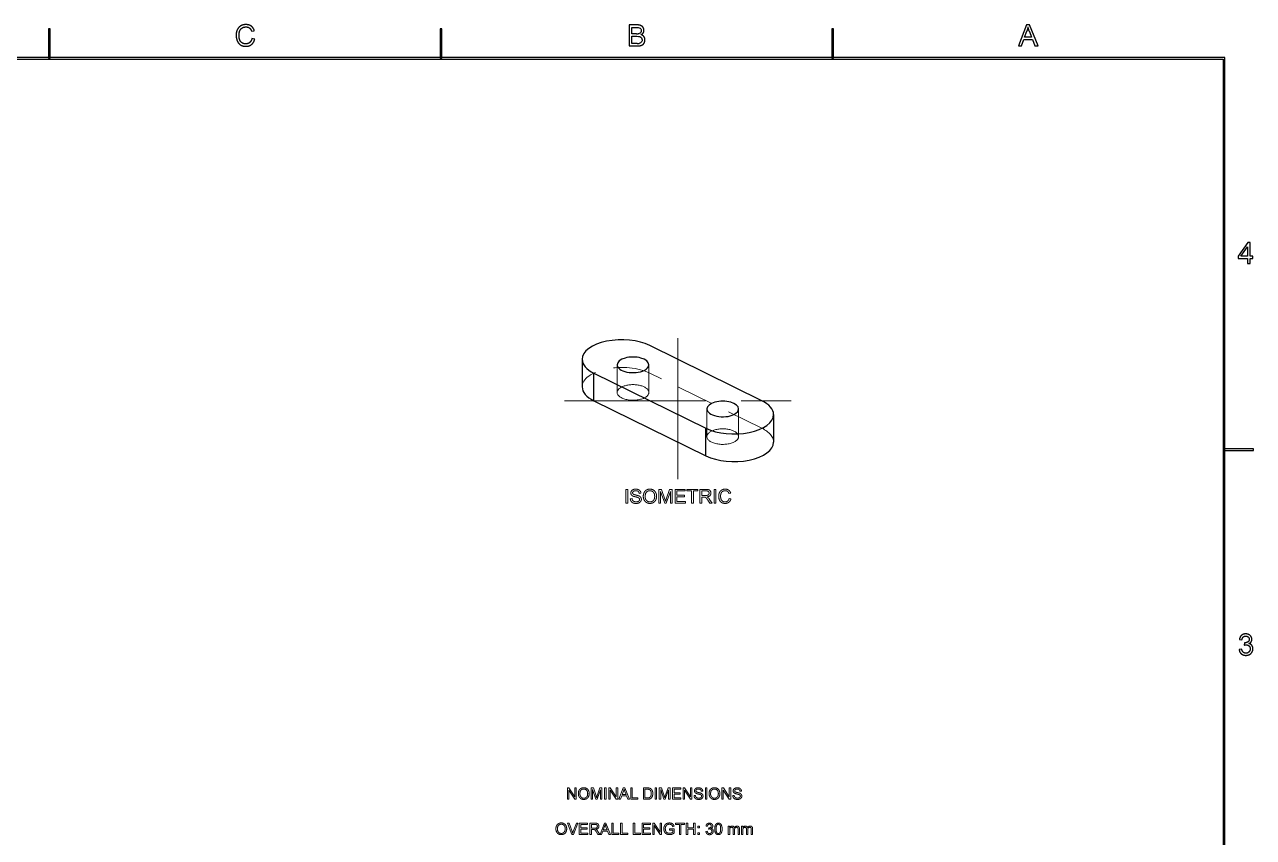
# Model space of a CAD drawing. Header units: millimetres. Extents: x -205 to 205, y -139 to 139.
# Drawn here: x -4.2 to 205, y 0.6 to 139.1 of the extents above; entities that cross this region are included whole.
import ezdxf

# ---------------------------------------------------------------- set-up
doc = ezdxf.new("R2010")
doc.units = ezdxf.units.MM
doc.linetypes.add('ACAD_ISO04W100', pattern=[30, 24, -3, 0, -3])
doc.linetypes.add('HIDDEN', pattern=[9.525, 6.35, -3.175])
for name, color, linetype, lineweight in [('center', 7, 'ACAD_ISO04W100', 13), ('dimensions', 7, 'Continuous', 18), ('hidden', 7, 'HIDDEN', 18), ('visible', 7, 'Continuous', 30)]:
    doc.layers.add(name, color=color, linetype=linetype, lineweight=lineweight)

msp = doc.modelspace()

# ---------------------------------------------------------------- linework, layer by layer
at = {"layer": 'center'}
for p, q in [((107, 61.63), (107, 88.37)), ((87.7, 75), (126.3, 75))]:
    msp.add_line(p, q, dxfattribs=at)
at = {"layer": 'dimensions'}
for p, q in [((98.14, 59.9), (98.14, 57.54)), ((98.45, 59.9), (98.14, 59.9)), ((98.45, 57.54), (98.45, 59.9)), ((100.41, 59.21), (100.71, 59.23)), ((103.76, 59.9), (103.76, 57.54)), ((104.23, 59.9), (103.76, 59.9)), ((104.06, 59.55), (104.75, 57.54)), ((104.06, 57.54), (104.06, 59.55)), ((104.79, 58.23), (104.23, 59.9)), ((105.6, 59.9), (105.03, 58.25)), ((105.03, 57.54), (105.72, 59.51)), ((106.02, 59.9), (105.6, 59.9)), ((105.72, 59.51), (105.72, 57.54)), ((106.02, 57.54), (106.02, 59.9)), ((106.53, 59.9), (106.53, 57.54)), ((108.24, 59.9), (106.53, 59.9)), ((106.84, 59.62), (108.24, 59.62)), ((106.84, 58.9), (106.84, 59.62)), ((108.15, 58.9), (106.84, 58.9)), ((106.84, 58.62), (108.15, 58.62)), ((106.84, 57.82), (106.84, 58.62)), ((108.15, 58.62), (108.15, 58.9)), ((108.24, 59.62), (108.24, 59.9)), ((108.55, 59.9), (108.55, 59.62)), ((110.42, 59.9), (108.55, 59.9)), ((108.55, 59.62), (109.32, 59.62)), ((109.32, 59.62), (109.32, 57.54)), ((109.64, 59.62), (110.42, 59.62)), ((109.64, 57.54), (109.64, 59.62)), ((110.42, 59.62), (110.42, 59.9)), ((110.74, 59.9), (110.74, 57.54)), ((111.79, 59.9), (110.74, 59.9)), ((111.06, 58.86), (111.06, 59.64)), ((111.06, 59.64), (111.8, 59.64)), ((111.73, 58.86), (111.06, 58.86)), ((113.17, 59.9), (113.17, 57.54)), ((113.49, 59.9), (113.17, 59.9)), ((113.49, 57.54), (113.49, 59.9)), ((115.69, 59.18), (116, 59.25)), ((98.14, 57.54), (98.45, 57.54)), ((99.19, 58.32), (98.9, 58.3)), ((103.76, 57.54), (104.06, 57.54)), ((104.75, 57.54), (105.03, 57.54)), ((105.72, 57.54), (106.02, 57.54)), ((106.53, 57.54), (108.29, 57.54)), ((108.29, 57.82), (106.84, 57.82)), ((108.29, 57.54), (108.29, 57.82)), ((109.32, 57.54), (109.64, 57.54)), ((110.74, 57.54), (111.06, 57.54)), ((111.06, 58.59), (111.42, 58.59)), ((111.06, 57.54), (111.06, 58.59)), ((112.12, 58.03), (112.43, 57.54)), ((112.82, 57.54), (112.41, 58.18)), ((112.43, 57.54), (112.82, 57.54)), ((113.17, 57.54), (113.49, 57.54)), ((116.04, 58.29), (115.72, 58.36)), ((88.18, 9.04), (88.18, 7.11)), ((88.44, 9.04), (88.18, 9.04)), ((88.42, 8.63), (89.44, 7.11)), ((88.42, 7.11), (88.42, 8.63)), ((89.46, 7.52), (88.44, 9.04)), ((89.46, 9.04), (89.46, 7.52)), ((89.7, 9.04), (89.46, 9.04)), ((89.7, 7.11), (89.7, 9.04)), ((92.22, 9.04), (92.22, 7.11)), ((92.61, 9.04), (92.22, 9.04)), ((92.47, 8.75), (93.03, 7.11)), ((92.47, 7.11), (92.47, 8.75)), ((93.07, 7.67), (92.61, 9.04)), ((93.72, 9.04), (93.26, 7.7)), ((93.26, 7.11), (93.82, 8.73)), ((94.07, 9.04), (93.72, 9.04)), ((93.82, 8.73), (93.82, 7.11)), ((94.07, 7.11), (94.07, 9.04)), ((94.52, 9.04), (94.52, 7.11)), ((94.78, 9.04), (94.52, 9.04)), ((94.78, 7.11), (94.78, 9.04)), ((95.23, 9.04), (95.23, 7.11)), ((95.49, 9.04), (95.23, 9.04)), ((95.47, 8.63), (96.49, 7.11)), ((95.47, 7.11), (95.47, 8.63)), ((96.51, 7.52), (95.49, 9.04)), ((96.51, 9.04), (96.51, 7.52)), ((96.75, 9.04), (96.51, 9.04)), ((96.75, 7.11), (96.75, 9.04)), ((97.71, 9.04), (96.97, 7.11)), ((97.53, 7.9), (97.74, 8.47)), ((97.99, 9.04), (97.71, 9.04)), ((97.98, 8.44), (98.18, 7.9)), ((98.78, 7.11), (97.99, 9.04)), ((98.97, 9.04), (98.97, 7.11)), ((99.23, 9.04), (98.97, 9.04)), ((99.23, 7.34), (99.23, 9.04)), ((101.13, 9.04), (101.13, 7.11)), ((101.8, 9.04), (101.13, 9.04)), ((101.39, 7.34), (101.39, 8.81)), ((101.39, 8.81), (101.8, 8.81)), ((103.13, 9.04), (103.13, 7.11)), ((103.38, 9.04), (103.13, 9.04)), ((103.38, 7.11), (103.38, 9.04)), ((103.83, 9.04), (103.83, 7.11)), ((104.21, 9.04), (103.83, 9.04)), ((104.07, 8.75), (104.63, 7.11)), ((104.07, 7.11), (104.07, 8.75)), ((104.67, 7.67), (104.21, 9.04)), ((105.33, 9.04), (104.86, 7.7)), ((104.86, 7.11), (105.42, 8.73)), ((105.67, 9.04), (105.33, 9.04)), ((105.42, 8.73), (105.42, 7.11)), ((105.67, 7.11), (105.67, 9.04)), ((106.09, 9.04), (106.09, 7.11)), ((107.49, 9.04), (106.09, 9.04)), ((106.34, 8.81), (107.49, 8.81)), ((106.34, 8.22), (106.34, 8.81)), ((107.49, 8.81), (107.49, 9.04)), ((107.88, 9.04), (107.88, 7.11)), ((108.14, 9.04), (107.88, 9.04)), ((108.13, 8.63), (109.14, 7.11)), ((108.13, 7.11), (108.13, 8.63)), ((109.16, 7.52), (108.14, 9.04)), ((109.16, 9.04), (109.16, 7.52)), ((109.4, 9.04), (109.16, 9.04)), ((109.4, 7.11), (109.4, 9.04)), ((110.98, 8.48), (111.23, 8.5)), ((111.68, 9.04), (111.68, 7.11)), ((111.93, 9.04), (111.68, 9.04)), ((111.93, 7.11), (111.93, 9.04)), ((114.48, 9.04), (114.48, 7.11)), ((114.74, 9.04), (114.48, 9.04)), ((114.73, 8.63), (115.74, 7.11)), ((114.73, 7.11), (114.73, 8.63)), ((115.76, 7.52), (114.74, 9.04)), ((115.76, 9.04), (115.76, 7.52)), ((116, 9.04), (115.76, 9.04)), ((116, 7.11), (116, 9.04)), ((117.58, 8.48), (117.83, 8.5)), ((88.18, 7.11), (88.42, 7.11)), ((89.44, 7.11), (89.7, 7.11)), ((92.22, 7.11), (92.47, 7.11)), ((93.03, 7.11), (93.26, 7.11)), ((93.82, 7.11), (94.07, 7.11)), ((94.52, 7.11), (94.78, 7.11)), ((95.23, 7.11), (95.47, 7.11)), ((96.49, 7.11), (96.75, 7.11)), ((96.97, 7.11), (97.24, 7.11)), ((97.24, 7.11), (97.45, 7.69)), ((97.45, 7.69), (98.26, 7.69)), ((98.18, 7.9), (97.53, 7.9)), ((98.26, 7.69), (98.49, 7.11)), ((98.49, 7.11), (98.78, 7.11)), ((98.97, 7.11), (100.18, 7.11)), ((100.18, 7.34), (99.23, 7.34)), ((100.18, 7.11), (100.18, 7.34)), ((101.13, 7.11), (101.83, 7.11)), ((101.8, 7.34), (101.39, 7.34)), ((103.13, 7.11), (103.38, 7.11)), ((103.83, 7.11), (104.07, 7.11)), ((104.63, 7.11), (104.86, 7.11)), ((105.42, 7.11), (105.67, 7.11)), ((106.09, 7.11), (107.53, 7.11)), ((107.41, 8.22), (106.34, 8.22)), ((106.34, 7.99), (107.41, 7.99)), ((106.34, 7.34), (106.34, 7.99)), ((107.53, 7.34), (106.34, 7.34)), ((107.41, 7.99), (107.41, 8.22)), ((107.53, 7.11), (107.53, 7.34)), ((107.88, 7.11), (108.13, 7.11)), ((109.14, 7.11), (109.4, 7.11)), ((109.99, 7.75), (109.75, 7.73)), ((111.68, 7.11), (111.93, 7.11)), ((114.48, 7.11), (114.73, 7.11)), ((115.74, 7.11), (116, 7.11)), ((116.59, 7.75), (116.35, 7.73)), ((88.21, 3.04), (88.96, 1.11)), ((88.48, 3.04), (88.21, 3.04)), ((88.99, 1.64), (88.48, 3.04)), ((89.71, 3.04), (89.19, 1.64)), ((89.22, 1.11), (89.98, 3.04)), ((89.98, 3.04), (89.71, 3.04)), ((90.21, 3.04), (90.21, 1.11)), ((91.61, 3.04), (90.21, 3.04)), ((90.47, 2.81), (91.61, 2.81)), ((90.47, 2.22), (90.47, 2.81)), ((91.53, 2.22), (90.47, 2.22)), ((91.53, 1.99), (91.53, 2.22)), ((91.61, 2.81), (91.61, 3.04)), ((92.01, 3.04), (92.01, 1.11)), ((92.87, 3.04), (92.01, 3.04)), ((92.27, 2.19), (92.27, 2.83)), ((92.27, 2.83), (92.88, 2.83)), ((92.82, 2.19), (92.27, 2.19)), ((94.49, 3.04), (93.74, 1.11)), ((94.3, 1.9), (94.51, 2.47)), ((94.76, 3.04), (94.49, 3.04)), ((94.75, 2.44), (94.96, 1.9)), ((95.55, 1.11), (94.76, 3.04)), ((95.75, 3.04), (95.75, 1.11)), ((96, 3.04), (95.75, 3.04)), ((96, 1.34), (96, 3.04)), ((97.25, 3.04), (97.25, 1.11)), ((97.5, 3.04), (97.25, 3.04)), ((97.5, 1.34), (97.5, 3.04)), ((99.4, 3.04), (99.4, 1.11)), ((99.65, 3.04), (99.4, 3.04)), ((99.65, 1.34), (99.65, 3.04)), ((100.92, 3.04), (100.92, 1.11)), ((102.31, 3.04), (100.92, 3.04)), ((101.17, 2.81), (102.31, 2.81)), ((101.17, 2.22), (101.17, 2.81)), ((102.24, 2.22), (101.17, 2.22)), ((102.24, 1.99), (102.24, 2.22)), ((102.31, 2.81), (102.31, 3.04)), ((102.71, 3.04), (102.71, 1.11)), ((102.97, 3.04), (102.71, 3.04)), ((102.95, 2.63), (103.97, 1.11)), ((102.95, 1.11), (102.95, 2.63)), ((103.99, 1.52), (102.97, 3.04)), ((103.99, 3.04), (103.99, 1.52)), ((104.23, 3.04), (103.99, 3.04)), ((104.23, 1.11), (104.23, 3.04)), ((105.57, 2.09), (105.57, 1.87)), ((106.38, 2.09), (105.57, 2.09)), ((106.13, 2.44), (106.36, 2.5)), ((106.38, 1.38), (106.38, 2.09)), ((106.62, 3.04), (106.62, 2.81)), ((108.15, 3.04), (106.62, 3.04)), ((106.62, 2.81), (107.25, 2.81)), ((107.25, 2.81), (107.25, 1.11)), ((107.51, 2.81), (108.15, 2.81)), ((107.51, 1.11), (107.51, 2.81)), ((108.15, 2.81), (108.15, 3.04)), ((108.42, 3.04), (108.42, 1.11)), ((108.67, 3.04), (108.42, 3.04)), ((108.67, 2.25), (108.67, 3.04)), ((109.68, 2.25), (108.67, 2.25)), ((109.68, 3.04), (109.68, 2.25)), ((109.94, 3.04), (109.68, 3.04)), ((109.94, 1.11), (109.94, 3.04)), ((110.4, 2.51), (110.4, 2.24)), ((110.67, 2.51), (110.4, 2.51)), ((110.4, 2.24), (110.67, 2.24)), ((110.67, 2.24), (110.67, 2.51)), ((111.79, 2.55), (112.03, 2.51)), ((112.26, 2.23), (112.23, 2.02)), ((115.58, 2.51), (115.58, 1.11)), ((115.8, 2.51), (115.58, 2.51)), ((115.8, 2.31), (115.8, 2.51)), ((117.83, 2.51), (117.83, 1.11)), ((118.05, 2.51), (117.83, 2.51)), ((118.05, 2.31), (118.05, 2.51)), ((88.96, 1.11), (89.22, 1.11)), ((90.21, 1.11), (91.65, 1.11)), ((90.47, 1.99), (91.53, 1.99)), ((90.47, 1.34), (90.47, 1.99)), ((91.65, 1.34), (90.47, 1.34)), ((91.65, 1.11), (91.65, 1.34)), ((92.01, 1.11), (92.27, 1.11)), ((92.27, 1.97), (92.56, 1.97)), ((92.27, 1.11), (92.27, 1.97)), ((93.14, 1.51), (93.39, 1.11)), ((93.71, 1.11), (93.38, 1.63)), ((93.39, 1.11), (93.71, 1.11)), ((93.74, 1.11), (94.01, 1.11)), ((94.01, 1.11), (94.23, 1.69)), ((94.23, 1.69), (95.04, 1.69)), ((94.96, 1.9), (94.3, 1.9)), ((95.04, 1.69), (95.26, 1.11)), ((95.26, 1.11), (95.55, 1.11)), ((95.75, 1.11), (96.95, 1.11)), ((96.95, 1.34), (96, 1.34)), ((96.95, 1.11), (96.95, 1.34)), ((97.25, 1.11), (98.45, 1.11)), ((98.45, 1.34), (97.5, 1.34)), ((98.45, 1.11), (98.45, 1.34)), ((99.4, 1.11), (100.61, 1.11)), ((100.61, 1.34), (99.65, 1.34)), ((100.61, 1.11), (100.61, 1.34)), ((100.92, 1.11), (102.36, 1.11)), ((101.17, 1.99), (102.24, 1.99)), ((101.17, 1.34), (101.17, 1.99)), ((102.36, 1.34), (101.17, 1.34)), ((102.36, 1.11), (102.36, 1.34)), ((102.71, 1.11), (102.95, 1.11)), ((103.97, 1.11), (104.23, 1.11)), ((105.57, 1.87), (106.13, 1.87)), ((106.13, 1.87), (106.13, 1.51)), ((107.25, 1.11), (107.51, 1.11)), ((108.42, 1.11), (108.67, 1.11)), ((108.67, 2.02), (109.68, 2.02)), ((108.67, 1.11), (108.67, 2.02)), ((109.68, 2.02), (109.68, 1.11)), ((109.68, 1.11), (109.94, 1.11)), ((110.4, 1.38), (110.4, 1.11)), ((110.67, 1.38), (110.4, 1.38)), ((110.4, 1.11), (110.67, 1.11)), ((110.67, 1.11), (110.67, 1.38)), ((112, 1.65), (111.77, 1.62)), ((115.58, 1.11), (115.82, 1.11)), ((115.82, 1.11), (115.82, 1.83)), ((116.42, 2.02), (116.42, 1.11)), ((116.42, 1.11), (116.65, 1.11)), ((116.65, 1.11), (116.65, 1.92)), ((117.25, 1.99), (117.25, 1.11)), ((117.25, 1.11), (117.48, 1.11)), ((117.48, 1.11), (117.48, 2.07)), ((117.83, 1.11), (118.07, 1.11)), ((118.07, 1.11), (118.07, 1.83)), ((118.67, 2.02), (118.67, 1.11)), ((118.67, 1.11), (118.9, 1.11)), ((118.9, 1.11), (118.9, 1.92)), ((119.49, 1.99), (119.49, 1.11)), ((119.49, 1.11), (119.73, 1.11)), ((119.73, 1.11), (119.73, 2.07))]:
    msp.add_line(p, q, dxfattribs=at)
for points in [[(98.99, 59.29), (98.99, 59.47), (99.09, 59.62)], [(99.07, 58.99), (98.99, 59.13), (98.99, 59.29)], [(99.32, 58.77), (99.15, 58.86), (99.07, 58.99)], [(99.09, 59.62), (99.19, 59.78), (99.39, 59.86)], [(99.42, 59.56), (99.29, 59.46), (99.29, 59.31)], [(99.29, 59.31), (99.29, 59.18), (99.38, 59.1)], [(99.78, 58.63), (99.45, 58.7), (99.32, 58.77)], [(99.38, 59.1), (99.47, 59.02), (99.85, 58.93)], [(99.39, 59.86), (99.58, 59.94), (99.82, 59.94)], [(99.83, 59.66), (99.55, 59.66), (99.42, 59.56)], [(100.2, 58.51), (100.11, 58.55), (99.78, 58.63)], [(99.82, 59.94), (100.08, 59.94), (100.28, 59.85)], [(100.24, 59.55), (100.11, 59.66), (99.83, 59.66)], [(99.85, 58.93), (100.23, 58.84), (100.38, 58.78)], [(100.41, 59.21), (100.38, 59.43), (100.24, 59.55)], [(100.28, 59.85), (100.48, 59.77), (100.59, 59.61)], [(100.38, 58.78), (100.58, 58.69), (100.68, 58.54)], [(100.59, 59.61), (100.7, 59.44), (100.71, 59.23)], [(101.11, 58.69), (101.11, 59.27), (101.43, 59.61)], [(101.25, 58.1), (101.11, 58.38), (101.11, 58.69)], [(101.43, 59.61), (101.74, 59.94), (102.24, 59.94)], [(101.67, 59.44), (101.43, 59.22), (101.43, 58.68)], [(101.43, 58.68), (101.43, 58.25), (101.66, 58.01)], [(102.24, 59.67), (101.91, 59.67), (101.67, 59.44)], [(102.24, 59.94), (102.57, 59.94), (102.83, 59.78)], [(102.66, 59.55), (102.48, 59.67), (102.24, 59.67)], [(102.95, 59.22), (102.85, 59.43), (102.66, 59.55)], [(102.82, 58.01), (103.05, 58.26), (103.05, 58.72)], [(102.83, 59.78), (103.09, 59.63), (103.23, 59.35)], [(103.05, 58.72), (103.05, 59), (102.95, 59.22)], [(103.37, 58.71), (103.37, 58.35), (103.22, 58.07)], [(103.23, 59.35), (103.37, 59.07), (103.37, 58.71)], [(111.73, 58.86), (111.94, 58.86), (112.06, 58.9)], [(111.79, 59.9), (112.11, 59.9), (112.27, 59.83)], [(112.19, 59.53), (112.07, 59.64), (111.8, 59.64)], [(112.47, 58.83), (112.31, 58.66), (111.97, 58.61)], [(111.97, 58.61), (112.09, 58.55), (112.15, 58.49)], [(112.06, 58.9), (112.18, 58.94), (112.25, 59.04)], [(112.31, 59.25), (112.31, 59.42), (112.19, 59.53)], [(112.25, 59.04), (112.31, 59.14), (112.31, 59.25)], [(112.27, 59.83), (112.44, 59.77), (112.53, 59.61)], [(112.63, 59.25), (112.63, 59), (112.47, 58.83)], [(112.53, 59.61), (112.63, 59.45), (112.63, 59.25)], [(113.95, 58.74), (113.95, 59.1), (114.09, 59.38)], [(114.07, 58.1), (113.95, 58.4), (113.95, 58.74)], [(114.09, 59.38), (114.23, 59.65), (114.49, 59.8)], [(114.34, 59.19), (114.27, 58.97), (114.27, 58.74)], [(114.27, 58.74), (114.27, 58.44), (114.36, 58.21)], [(114.6, 59.54), (114.42, 59.41), (114.34, 59.19)], [(114.49, 59.8), (114.75, 59.94), (115.06, 59.94)], [(115.06, 59.67), (114.78, 59.67), (114.6, 59.54)], [(115.06, 59.94), (115.42, 59.94), (115.66, 59.76)], [(115.45, 59.55), (115.29, 59.67), (115.06, 59.67)], [(115.69, 59.18), (115.61, 59.44), (115.45, 59.55)], [(115.66, 59.76), (115.9, 59.58), (116, 59.25)], [(99.03, 57.87), (98.9, 58.06), (98.9, 58.3)], [(99.37, 57.59), (99.15, 57.68), (99.03, 57.87)], [(99.19, 58.32), (99.21, 58.14), (99.29, 58.03)], [(99.29, 58.03), (99.37, 57.92), (99.53, 57.85)], [(99.91, 57.5), (99.58, 57.5), (99.37, 57.59)], [(99.53, 57.85), (99.69, 57.78), (99.89, 57.78)], [(99.89, 57.78), (100.07, 57.78), (100.21, 57.83)], [(100.36, 57.59), (100.16, 57.5), (99.91, 57.5)], [(100.41, 58.37), (100.35, 58.45), (100.2, 58.51)], [(100.21, 57.83), (100.34, 57.88), (100.41, 57.98)], [(100.67, 57.85), (100.56, 57.68), (100.36, 57.59)], [(100.48, 58.18), (100.48, 58.29), (100.41, 58.37)], [(100.41, 57.98), (100.48, 58.07), (100.48, 58.18)], [(100.78, 58.2), (100.78, 58.01), (100.67, 57.85)], [(100.68, 58.54), (100.78, 58.39), (100.78, 58.2)], [(101.64, 57.66), (101.38, 57.82), (101.25, 58.1)], [(102.24, 57.5), (101.91, 57.5), (101.64, 57.66)], [(101.66, 58.01), (101.89, 57.76), (102.24, 57.76)], [(102.24, 57.76), (102.59, 57.76), (102.82, 58.01)], [(102.81, 57.64), (102.55, 57.5), (102.24, 57.5)], [(103.22, 58.07), (103.08, 57.79), (102.81, 57.64)], [(104.79, 58.23), (104.87, 57.99), (104.91, 57.88)], [(104.91, 57.88), (104.95, 58.01), (105.03, 58.25)], [(111.59, 58.57), (111.54, 58.59), (111.42, 58.59)], [(111.73, 58.51), (111.66, 58.56), (111.59, 58.57)], [(111.89, 58.35), (111.8, 58.47), (111.73, 58.51)], [(112.12, 58.03), (111.98, 58.24), (111.89, 58.35)], [(112.15, 58.49), (112.29, 58.37), (112.41, 58.18)], [(114.44, 57.65), (114.2, 57.81), (114.07, 58.1)], [(114.36, 58.21), (114.45, 57.99), (114.63, 57.87)], [(115.06, 57.5), (114.68, 57.5), (114.44, 57.65)], [(114.63, 57.87), (114.82, 57.76), (115.03, 57.76)], [(115.03, 57.76), (115.3, 57.76), (115.48, 57.91)], [(115.68, 57.7), (115.43, 57.5), (115.06, 57.5)], [(115.48, 57.91), (115.66, 58.07), (115.72, 58.36)], [(116.04, 58.29), (115.94, 57.9), (115.68, 57.7)], [(90.05, 8.05), (90.05, 8.53), (90.31, 8.8)], [(90.31, 8.8), (90.57, 9.08), (90.98, 9.08)], [(90.51, 8.67), (90.32, 8.48), (90.32, 8.05)], [(90.98, 8.85), (90.71, 8.85), (90.51, 8.67)], [(90.98, 9.08), (91.25, 9.08), (91.46, 8.95)], [(91.33, 8.76), (91.17, 8.85), (90.98, 8.85)], [(91.56, 8.49), (91.48, 8.66), (91.33, 8.76)], [(91.46, 8.95), (91.68, 8.82), (91.79, 8.59)], [(91.64, 8.07), (91.64, 8.31), (91.56, 8.49)], [(91.79, 8.59), (91.9, 8.36), (91.9, 8.07)], [(97.84, 8.84), (97.81, 8.65), (97.74, 8.47)], [(97.98, 8.44), (97.89, 8.68), (97.84, 8.84)], [(101.8, 9.04), (102.02, 9.04), (102.14, 9.01)], [(102.13, 8.77), (102.02, 8.81), (101.8, 8.81)], [(102.37, 8.56), (102.27, 8.72), (102.13, 8.77)], [(102.14, 9.01), (102.31, 8.97), (102.43, 8.87)], [(102.47, 8.09), (102.47, 8.39), (102.37, 8.56)], [(102.43, 8.87), (102.58, 8.75), (102.66, 8.54)], [(102.66, 8.54), (102.73, 8.34), (102.73, 8.09)], [(109.82, 8.54), (109.82, 8.69), (109.9, 8.81)], [(109.89, 8.3), (109.82, 8.41), (109.82, 8.54)], [(109.9, 8.81), (109.99, 8.94), (110.15, 9.01)], [(110.17, 8.76), (110.07, 8.68), (110.07, 8.56)], [(110.07, 8.56), (110.07, 8.45), (110.14, 8.39)], [(110.14, 8.39), (110.22, 8.32), (110.53, 8.25)], [(110.15, 9.01), (110.31, 9.07), (110.5, 9.07)], [(110.51, 8.85), (110.28, 8.85), (110.17, 8.76)], [(110.5, 9.07), (110.72, 9.07), (110.88, 9)], [(110.85, 8.75), (110.73, 8.85), (110.51, 8.85)], [(110.98, 8.48), (110.96, 8.66), (110.85, 8.75)], [(110.88, 9), (111.04, 8.94), (111.13, 8.8)], [(111.13, 8.8), (111.22, 8.67), (111.23, 8.5)], [(112.31, 8.05), (112.31, 8.53), (112.56, 8.8)], [(112.56, 8.8), (112.82, 9.08), (113.23, 9.08)], [(112.77, 8.67), (112.57, 8.48), (112.57, 8.05)], [(113.23, 8.85), (112.96, 8.85), (112.77, 8.67)], [(113.23, 9.08), (113.5, 9.08), (113.71, 8.95)], [(113.58, 8.76), (113.42, 8.85), (113.23, 8.85)], [(113.81, 8.49), (113.73, 8.66), (113.58, 8.76)], [(113.71, 8.95), (113.93, 8.82), (114.04, 8.59)], [(113.89, 8.07), (113.89, 8.31), (113.81, 8.49)], [(114.04, 8.59), (114.15, 8.36), (114.15, 8.07)], [(116.42, 8.54), (116.42, 8.69), (116.5, 8.81)], [(116.49, 8.3), (116.42, 8.41), (116.42, 8.54)], [(116.5, 8.81), (116.59, 8.94), (116.75, 9.01)], [(116.77, 8.76), (116.67, 8.68), (116.67, 8.56)], [(116.67, 8.56), (116.67, 8.45), (116.74, 8.39)], [(116.74, 8.39), (116.82, 8.32), (117.13, 8.25)], [(116.75, 9.01), (116.91, 9.07), (117.1, 9.07)], [(117.11, 8.85), (116.88, 8.85), (116.77, 8.76)], [(117.1, 9.07), (117.32, 9.07), (117.48, 9)], [(117.45, 8.75), (117.33, 8.85), (117.11, 8.85)], [(117.58, 8.48), (117.56, 8.66), (117.45, 8.75)], [(117.48, 9), (117.64, 8.94), (117.73, 8.8)], [(117.73, 8.8), (117.82, 8.67), (117.83, 8.5)], [(90.16, 7.57), (90.05, 7.79), (90.05, 8.05)], [(90.49, 7.21), (90.28, 7.34), (90.16, 7.57)], [(90.32, 8.05), (90.32, 7.7), (90.51, 7.5)], [(90.98, 7.08), (90.7, 7.08), (90.49, 7.21)], [(90.51, 7.5), (90.69, 7.29), (90.98, 7.29)], [(90.98, 7.29), (91.27, 7.29), (91.45, 7.5)], [(91.45, 7.19), (91.23, 7.08), (90.98, 7.08)], [(91.45, 7.5), (91.64, 7.7), (91.64, 8.07)], [(91.78, 7.55), (91.66, 7.31), (91.45, 7.19)], [(91.9, 8.07), (91.9, 7.78), (91.78, 7.55)], [(93.07, 7.67), (93.13, 7.48), (93.16, 7.39)], [(93.16, 7.39), (93.19, 7.49), (93.26, 7.7)], [(101.8, 7.34), (101.99, 7.34), (102.1, 7.37)], [(102.14, 7.14), (102.01, 7.11), (101.83, 7.11)], [(102.1, 7.37), (102.21, 7.41), (102.27, 7.47)], [(102.37, 7.24), (102.28, 7.17), (102.14, 7.14)], [(102.27, 7.47), (102.37, 7.56), (102.42, 7.72)], [(102.55, 7.41), (102.47, 7.3), (102.37, 7.24)], [(102.42, 7.72), (102.47, 7.87), (102.47, 8.09)], [(102.68, 7.69), (102.63, 7.52), (102.55, 7.41)], [(102.73, 8.09), (102.73, 7.86), (102.68, 7.69)], [(104.67, 7.67), (104.73, 7.48), (104.76, 7.39)], [(104.76, 7.39), (104.79, 7.49), (104.86, 7.7)], [(109.85, 7.38), (109.75, 7.54), (109.75, 7.73)], [(110.13, 7.15), (109.95, 7.23), (109.85, 7.38)], [(110.09, 8.12), (109.96, 8.19), (109.89, 8.3)], [(109.99, 7.75), (110, 7.61), (110.07, 7.51)], [(110.07, 7.51), (110.13, 7.42), (110.26, 7.36)], [(110.47, 8), (110.2, 8.06), (110.09, 8.12)], [(110.57, 7.08), (110.31, 7.08), (110.13, 7.15)], [(110.26, 7.36), (110.39, 7.3), (110.56, 7.3)], [(110.81, 7.91), (110.73, 7.94), (110.47, 8)], [(110.53, 8.25), (110.84, 8.18), (110.95, 8.13)], [(110.56, 7.3), (110.7, 7.3), (110.82, 7.35)], [(110.94, 7.15), (110.78, 7.08), (110.57, 7.08)], [(110.99, 7.79), (110.93, 7.86), (110.81, 7.91)], [(110.82, 7.35), (110.93, 7.39), (110.98, 7.47)], [(111.2, 7.36), (111.11, 7.23), (110.94, 7.15)], [(110.95, 8.13), (111.12, 8.05), (111.2, 7.93)], [(110.98, 7.47), (111.04, 7.54), (111.04, 7.63)], [(111.04, 7.63), (111.04, 7.72), (110.99, 7.79)], [(111.2, 7.93), (111.28, 7.81), (111.28, 7.65)], [(111.28, 7.65), (111.28, 7.5), (111.2, 7.36)], [(112.42, 7.57), (112.31, 7.79), (112.31, 8.05)], [(112.74, 7.21), (112.53, 7.34), (112.42, 7.57)], [(112.57, 8.05), (112.57, 7.7), (112.76, 7.5)], [(113.23, 7.08), (112.96, 7.08), (112.74, 7.21)], [(112.76, 7.5), (112.95, 7.29), (113.23, 7.29)], [(113.23, 7.29), (113.52, 7.29), (113.7, 7.5)], [(113.7, 7.19), (113.48, 7.08), (113.23, 7.08)], [(113.7, 7.5), (113.89, 7.7), (113.89, 8.07)], [(114.04, 7.55), (113.92, 7.31), (113.7, 7.19)], [(114.15, 8.07), (114.15, 7.78), (114.04, 7.55)], [(116.45, 7.38), (116.35, 7.54), (116.35, 7.73)], [(116.73, 7.15), (116.55, 7.23), (116.45, 7.38)], [(116.7, 8.12), (116.56, 8.19), (116.49, 8.3)], [(116.59, 7.75), (116.61, 7.61), (116.67, 7.51)], [(116.67, 7.51), (116.73, 7.42), (116.86, 7.36)], [(117.07, 8), (116.8, 8.06), (116.7, 8.12)], [(117.17, 7.08), (116.91, 7.08), (116.73, 7.15)], [(116.86, 7.36), (116.99, 7.3), (117.16, 7.3)], [(117.41, 7.91), (117.33, 7.94), (117.07, 8)], [(117.13, 8.25), (117.44, 8.18), (117.56, 8.13)], [(117.16, 7.3), (117.31, 7.3), (117.42, 7.35)], [(117.54, 7.15), (117.38, 7.08), (117.17, 7.08)], [(117.59, 7.79), (117.53, 7.86), (117.41, 7.91)], [(117.42, 7.35), (117.53, 7.39), (117.58, 7.47)], [(117.8, 7.36), (117.71, 7.23), (117.54, 7.15)], [(117.56, 8.13), (117.72, 8.05), (117.81, 7.93)], [(117.58, 7.47), (117.64, 7.54), (117.64, 7.63)], [(117.64, 7.63), (117.64, 7.72), (117.59, 7.79)], [(117.89, 7.65), (117.89, 7.5), (117.8, 7.36)], [(117.81, 7.93), (117.89, 7.81), (117.89, 7.65)], [(86.23, 2.05), (86.23, 2.53), (86.48, 2.8)], [(86.48, 2.8), (86.74, 3.08), (87.15, 3.08)], [(86.69, 2.67), (86.49, 2.48), (86.49, 2.05)], [(87.15, 2.85), (86.88, 2.85), (86.69, 2.67)], [(87.15, 3.08), (87.42, 3.08), (87.63, 2.95)], [(87.5, 2.76), (87.34, 2.85), (87.15, 2.85)], [(87.73, 2.49), (87.65, 2.66), (87.5, 2.76)], [(87.63, 2.95), (87.85, 2.82), (87.96, 2.59)], [(87.81, 2.07), (87.81, 2.31), (87.73, 2.49)], [(87.96, 2.59), (88.07, 2.36), (88.07, 2.07)], [(92.82, 2.19), (92.99, 2.19), (93.09, 2.22)], [(92.87, 3.04), (93.12, 3.04), (93.26, 2.99)], [(93.19, 2.74), (93.09, 2.83), (92.88, 2.83)], [(93.42, 2.17), (93.29, 2.03), (93.01, 1.99)], [(93.09, 2.22), (93.19, 2.26), (93.24, 2.34)], [(93.29, 2.51), (93.29, 2.65), (93.19, 2.74)], [(93.24, 2.34), (93.29, 2.42), (93.29, 2.51)], [(93.26, 2.99), (93.39, 2.94), (93.47, 2.8)], [(93.55, 2.51), (93.55, 2.31), (93.42, 2.17)], [(93.47, 2.8), (93.55, 2.67), (93.55, 2.51)], [(94.62, 2.84), (94.58, 2.65), (94.51, 2.47)], [(94.75, 2.44), (94.66, 2.68), (94.62, 2.84)], [(104.6, 2.07), (104.6, 2.35), (104.72, 2.59)], [(104.72, 2.59), (104.83, 2.84), (105.05, 2.96)], [(104.93, 2.47), (104.86, 2.29), (104.86, 2.08)], [(105.06, 2.66), (104.98, 2.57), (104.93, 2.47)], [(105.05, 2.96), (105.28, 3.07), (105.56, 3.07)], [(105.26, 2.8), (105.14, 2.75), (105.06, 2.66)], [(105.57, 2.85), (105.39, 2.85), (105.26, 2.8)], [(105.56, 3.07), (105.77, 3.07), (105.94, 3.01)], [(105.83, 2.8), (105.71, 2.85), (105.57, 2.85)], [(106.02, 2.67), (105.95, 2.75), (105.83, 2.8)], [(105.94, 3.01), (106.11, 2.94), (106.21, 2.82)], [(106.13, 2.44), (106.08, 2.58), (106.02, 2.67)], [(106.21, 2.82), (106.31, 2.7), (106.36, 2.5)], [(111.79, 2.55), (111.83, 2.79), (111.99, 2.92)], [(111.99, 2.92), (112.14, 3.05), (112.37, 3.05)], [(112.15, 2.77), (112.05, 2.68), (112.03, 2.51)], [(112.38, 2.85), (112.24, 2.85), (112.15, 2.77)], [(112.26, 2.23), (112.28, 2.23), (112.3, 2.23)], [(112.3, 2.23), (112.45, 2.23), (112.57, 2.31)], [(112.37, 3.05), (112.53, 3.05), (112.66, 2.98)], [(112.6, 2.77), (112.52, 2.85), (112.38, 2.85)], [(112.57, 2.31), (112.69, 2.39), (112.69, 2.55)], [(112.69, 2.55), (112.69, 2.68), (112.6, 2.77)], [(112.66, 2.98), (112.8, 2.91), (112.87, 2.8)], [(112.87, 2.32), (112.8, 2.22), (112.67, 2.15)], [(112.67, 2.15), (112.84, 2.12), (112.94, 1.99)], [(112.87, 2.8), (112.94, 2.68), (112.94, 2.55)], [(112.94, 2.55), (112.94, 2.42), (112.87, 2.32)], [(113.27, 2.06), (113.27, 2.4), (113.34, 2.61)], [(113.34, 2.61), (113.41, 2.82), (113.55, 2.94)], [(113.63, 2.71), (113.51, 2.54), (113.51, 2.06)], [(113.55, 2.94), (113.69, 3.05), (113.9, 3.05)], [(113.89, 2.85), (113.73, 2.85), (113.63, 2.71)], [(114.17, 2.7), (114.06, 2.85), (113.89, 2.85)], [(113.9, 3.05), (114.05, 3.05), (114.17, 2.99)], [(114.17, 2.99), (114.29, 2.92), (114.36, 2.81)], [(114.28, 2.06), (114.28, 2.54), (114.17, 2.7)], [(114.36, 2.81), (114.44, 2.69), (114.48, 2.52)], [(114.48, 2.52), (114.53, 2.35), (114.53, 2.06)], [(115.8, 2.31), (115.86, 2.41), (115.97, 2.48)], [(115.86, 2.13), (115.82, 2.03), (115.82, 1.83)], [(115.98, 2.28), (115.9, 2.23), (115.86, 2.13)], [(115.97, 2.48), (116.08, 2.54), (116.22, 2.54)], [(116.17, 2.33), (116.07, 2.33), (115.98, 2.28)], [(116.36, 2.26), (116.3, 2.33), (116.17, 2.33)], [(116.22, 2.54), (116.38, 2.54), (116.48, 2.48)], [(116.42, 2.02), (116.42, 2.18), (116.36, 2.26)], [(116.48, 2.48), (116.58, 2.41), (116.62, 2.29)], [(116.62, 2.29), (116.78, 2.54), (117.05, 2.54)], [(116.75, 2.24), (116.65, 2.14), (116.65, 1.92)], [(117, 2.33), (116.85, 2.33), (116.75, 2.24)], [(117.14, 2.3), (117.08, 2.33), (117, 2.33)], [(117.05, 2.54), (117.26, 2.54), (117.37, 2.42)], [(117.22, 2.2), (117.2, 2.26), (117.14, 2.3)], [(117.25, 1.99), (117.25, 2.13), (117.22, 2.2)], [(117.37, 2.42), (117.48, 2.31), (117.48, 2.07)], [(118.05, 2.31), (118.11, 2.41), (118.22, 2.48)], [(118.11, 2.13), (118.07, 2.03), (118.07, 1.83)], [(118.23, 2.28), (118.15, 2.23), (118.11, 2.13)], [(118.22, 2.48), (118.33, 2.54), (118.47, 2.54)], [(118.42, 2.33), (118.32, 2.33), (118.23, 2.28)], [(118.61, 2.26), (118.55, 2.33), (118.42, 2.33)], [(118.47, 2.54), (118.63, 2.54), (118.73, 2.48)], [(118.67, 2.02), (118.67, 2.18), (118.61, 2.26)], [(118.73, 2.48), (118.82, 2.41), (118.87, 2.29)], [(118.87, 2.29), (119.03, 2.54), (119.3, 2.54)], [(119, 2.24), (118.9, 2.14), (118.9, 1.92)], [(119.25, 2.33), (119.1, 2.33), (119, 2.24)], [(119.39, 2.3), (119.33, 2.33), (119.25, 2.33)], [(119.3, 2.54), (119.51, 2.54), (119.62, 2.42)], [(119.47, 2.2), (119.45, 2.26), (119.39, 2.3)], [(119.49, 1.99), (119.49, 2.13), (119.47, 2.2)], [(119.62, 2.42), (119.73, 2.31), (119.73, 2.07)], [(86.34, 1.57), (86.23, 1.79), (86.23, 2.05)], [(86.66, 1.21), (86.45, 1.34), (86.34, 1.57)], [(86.49, 2.05), (86.49, 1.7), (86.68, 1.5)], [(87.15, 1.08), (86.88, 1.08), (86.66, 1.21)], [(86.68, 1.5), (86.87, 1.29), (87.15, 1.29)], [(87.15, 1.29), (87.44, 1.29), (87.62, 1.5)], [(87.62, 1.19), (87.4, 1.08), (87.15, 1.08)], [(87.62, 1.5), (87.81, 1.7), (87.81, 2.07)], [(87.96, 1.55), (87.84, 1.31), (87.62, 1.19)], [(88.07, 2.07), (88.07, 1.78), (87.96, 1.55)], [(88.99, 1.64), (89.05, 1.47), (89.09, 1.32)], [(89.09, 1.32), (89.13, 1.48), (89.19, 1.64)], [(92.7, 1.96), (92.66, 1.97), (92.56, 1.97)], [(92.82, 1.91), (92.76, 1.94), (92.7, 1.96)], [(92.95, 1.78), (92.88, 1.87), (92.82, 1.91)], [(93.14, 1.51), (93.02, 1.68), (92.95, 1.78)], [(93.01, 1.99), (93.11, 1.94), (93.16, 1.89)], [(93.16, 1.89), (93.28, 1.79), (93.38, 1.63)], [(104.72, 1.55), (104.6, 1.78), (104.6, 2.07)], [(105.07, 1.2), (104.83, 1.32), (104.72, 1.55)], [(104.86, 2.08), (104.86, 1.82), (104.95, 1.65)], [(104.95, 1.65), (105.04, 1.47), (105.21, 1.39)], [(105.58, 1.08), (105.3, 1.08), (105.07, 1.2)], [(105.21, 1.39), (105.38, 1.31), (105.57, 1.31)], [(105.57, 1.31), (105.74, 1.31), (105.89, 1.37)], [(106, 1.15), (105.8, 1.08), (105.58, 1.08)], [(105.89, 1.37), (106.05, 1.43), (106.13, 1.51)], [(106.38, 1.38), (106.2, 1.23), (106, 1.15)], [(111.96, 1.23), (111.79, 1.38), (111.77, 1.62)], [(112.38, 1.07), (112.13, 1.07), (111.96, 1.23)], [(112, 1.65), (112.04, 1.45), (112.14, 1.36)], [(112.14, 1.36), (112.24, 1.27), (112.38, 1.27)], [(112.4, 2.05), (112.33, 2.05), (112.23, 2.02)], [(112.38, 1.27), (112.55, 1.27), (112.66, 1.39)], [(112.85, 1.25), (112.66, 1.07), (112.38, 1.07)], [(112.67, 1.94), (112.57, 2.05), (112.4, 2.05)], [(112.66, 1.39), (112.78, 1.5), (112.78, 1.67)], [(112.78, 1.67), (112.78, 1.84), (112.67, 1.94)], [(113.03, 1.68), (113.03, 1.43), (112.85, 1.25)], [(112.94, 1.99), (113.03, 1.87), (113.03, 1.68)], [(113.46, 1.28), (113.27, 1.52), (113.27, 2.06)], [(113.9, 1.08), (113.62, 1.08), (113.46, 1.28)], [(113.51, 2.06), (113.51, 1.59), (113.62, 1.43)], [(113.62, 1.43), (113.73, 1.27), (113.9, 1.27)], [(113.9, 1.27), (114.06, 1.27), (114.17, 1.43)], [(114.25, 1.19), (114.11, 1.08), (113.9, 1.08)], [(114.17, 1.43), (114.28, 1.59), (114.28, 2.06)], [(114.46, 1.51), (114.39, 1.3), (114.25, 1.19)], [(114.53, 2.06), (114.53, 1.72), (114.46, 1.51)]]:
    msp.add_open_spline(points, degree=2, dxfattribs=at)
at = {"layer": 'hidden'}
for p, q in [((96.66, 81.11), (96.66, 76.41)), ((102.06, 81.11), (102.06, 76.41)), ((121.32, 70.3), (102.23, 79.7)), ((111.94, 73.59), (111.94, 68.89)), ((117.34, 73.59), (117.34, 68.89))]:
    msp.add_line(p, q, dxfattribs=at)
for centre, major_axis, start_param, end_param in [((97.45, 77.35), (6.75, 0), 0.785398, 3.141593), ((99.36, 76.41), (2.7, 0), 0, 3.141593), ((99.36, 76.41), (2.7, 0), 3.141593, 5.497787), ((99.36, 76.41), (2.7, 0), 5.497787, 6.283185), ((114.64, 68.89), (2.7, 0), 0, 3.141593), ((116.55, 67.95), (6.75, 0), 0, 0.785398), ((114.64, 68.89), (2.7, 0), 3.141593, 5.497787), ((114.64, 68.89), (2.7, 0), 5.497787, 6.283185)]:
    msp.add_ellipse(centre, major_axis=major_axis, ratio=0.492366, start_param=start_param, end_param=end_param, dxfattribs=at)
at = {"layer": 'visible'}
for p, q in [((-0.14, 138.33), (-0.14, 133.33)), ((0.14, 138.33), (-0.14, 138.33)), ((0.14, 133.33), (0.14, 138.33)), ((66.53, 138.33), (66.53, 133.33)), ((66.81, 138.33), (66.53, 138.33)), ((66.81, 133.33), (66.81, 138.33)), ((98.7, 139.01), (98.7, 135.43)), ((100.04, 139.01), (98.7, 139.01)), ((99.17, 137.51), (99.17, 138.59)), ((99.17, 138.59), (99.89, 138.59)), ((133.19, 138.33), (133.19, 133.33)), ((133.47, 138.33), (133.19, 138.33)), ((133.47, 133.33), (133.47, 138.33)), ((166.37, 139.01), (164.99, 135.43)), ((166.88, 139.01), (166.37, 139.01)), ((168.34, 135.43), (166.88, 139.01)), ((34.41, 137.92), (34.88, 138.03)), ((34.94, 136.57), (34.47, 136.69)), ((99.95, 137.51), (99.17, 137.51)), ((99.17, 135.85), (99.17, 137.08)), ((99.17, 137.08), (100, 137.08)), ((165.49, 135.43), (165.89, 136.52)), ((165.89, 136.52), (167.38, 136.52)), ((166.02, 136.9), (166.42, 137.95)), ((167.24, 136.9), (166.02, 136.9)), ((166.86, 137.89), (167.24, 136.9)), ((167.38, 136.52), (167.8, 135.43)), ((98.7, 135.43), (100.06, 135.43)), ((100.06, 135.85), (99.17, 135.85)), ((164.99, 135.43), (165.49, 135.43)), ((167.8, 135.43), (168.34, 135.43)), ((200.14, 133.47), (-200.14, 133.47)), ((-199.86, 133.19), (199.86, 133.19)), ((-0.14, 133.33), (0.14, 133.33)), ((66.53, 133.33), (66.81, 133.33)), ((133.19, 133.33), (133.47, 133.33)), ((199.86, 133.19), (199.86, -133.19)), ((200.14, -133.47), (200.14, 133.47)), ((204.06, 101.93), (202.42, 99.61)), ((202.86, 99.61), (203.98, 101.22)), ((203.98, 101.22), (203.98, 99.61)), ((204.42, 101.93), (204.06, 101.93)), ((204.42, 99.61), (204.42, 101.93)), ((202.42, 99.61), (202.42, 99.21)), ((202.42, 99.21), (203.98, 99.21)), ((203.98, 99.61), (202.86, 99.61)), ((203.98, 99.21), (203.98, 98.35)), ((203.98, 98.35), (204.42, 98.35)), ((204.9, 99.61), (204.42, 99.61)), ((204.42, 99.21), (204.9, 99.21)), ((204.42, 98.35), (204.42, 99.21)), ((204.9, 99.21), (204.9, 99.61)), ((121.32, 75), (102.23, 84.4)), ((90.7, 82.05), (90.7, 77.35)), ((92.68, 79.7), (111.77, 70.3)), ((92.68, 75), (92.68, 79.7)), ((92.68, 75), (111.77, 65.6)), ((123.3, 72.65), (123.3, 67.95)), ((111.77, 65.6), (111.77, 70.3)), ((205, 66.81), (200, 66.81)), ((200, 66.81), (200, 66.53)), ((200, 66.53), (205, 66.53)), ((205, 66.53), (205, 66.81)), ((202.61, 34.35), (203.05, 34.27)), ((203.49, 33.76), (203.44, 33.38)), ((203.01, 32.69), (202.57, 32.63))]:
    msp.add_line(p, q, dxfattribs=at)
for centre, major_axis, start_param, end_param in [((97.45, 82.05), (6.75, 0), 0.785398, 3.141593), ((97.45, 82.05), (6.75, 0), 3.141593, 3.926991), ((99.36, 81.11), (2.7, 0), 0, 3.141593), ((99.36, 81.11), (2.7, 0), 3.141593, 5.497787), ((99.36, 81.11), (2.7, 0), 5.497787, 6.283185), ((97.45, 77.35), (6.75, 0), 3.141593, 3.926991), ((114.64, 73.59), (2.7, 0), 0, 3.141593), ((114.64, 73.59), (2.7, 0), 3.141593, 5.497787), ((114.64, 73.59), (2.7, 0), 5.497787, 6.283185), ((116.55, 72.65), (6.75, 0), 0, 0.785398), ((116.55, 72.65), (6.75, 0), 3.926991, 6.283185), ((116.55, 67.95), (6.75, 0), 3.926991, 6.283185)]:
    msp.add_ellipse(centre, major_axis=major_axis, ratio=0.492366, start_param=start_param, end_param=end_param, dxfattribs=at)
for points, degree, knots in [([(34.88, 138.03), (34.74, 138.52), (34.37, 138.8), (34, 139.07), (33.47, 139.07), (32.99, 139.07), (32.6, 138.86), (32.2, 138.64), (31.99, 138.22), (31.78, 137.81), (31.78, 137.25), (31.78, 136.74), (31.97, 136.29), (32.16, 135.84), (32.52, 135.61), (32.88, 135.37), (33.46, 135.37), (34.02, 135.37), (34.41, 135.68), (34.79, 135.98), (34.94, 136.57)], 2, [0, 0, 0, 1, 1, 2, 2, 2.881818, 2.881818, 3.763636, 3.763636, 4.645455, 4.645455, 5.454109, 5.454109, 6.262763, 6.262763, 7.071417, 7.071417, 7.852775, 7.852775, 8.634133, 8.634133, 8.634133]), ([(34.47, 136.69), (34.37, 136.23), (34.09, 136.01), (33.82, 135.78), (33.42, 135.78), (33.09, 135.78), (32.81, 135.94), (32.53, 136.11), (32.4, 136.45), (32.27, 136.79), (32.27, 137.25), (32.27, 137.6), (32.38, 137.94), (32.49, 138.27), (32.77, 138.47), (33.04, 138.67), (33.46, 138.67), (33.82, 138.67), (34.05, 138.49), (34.29, 138.31), (34.41, 137.92)], 2, [0, 0, 0, 1, 1, 2, 2, 2.822086, 2.822086, 3.644172, 3.644172, 4.466258, 4.466258, 5.103704, 5.103704, 5.74115, 5.74115, 6.378597, 6.378597, 6.933062, 6.933062, 7.487527, 7.487527, 7.487527]), ([(99.89, 138.59), (100.14, 138.59), (100.33, 138.57), (100.43, 138.54), (100.54, 138.51), (100.62, 138.44), (100.68, 138.35), (100.73, 138.26), (100.76, 138.16), (100.76, 138.04), (100.76, 137.79), (100.64, 137.62), (100.4, 137.55)], 3, [0, 0, 0, 0, 1, 1, 1, 2, 2, 2, 3, 3, 3, 5.109589, 5.109589, 5.109589, 5.109589]), ([(100.73, 137.34), (100.98, 137.46), (101.1, 137.66), (101.23, 137.87), (101.23, 138.1), (101.23, 138.34), (101.09, 138.57), (100.95, 138.79), (100.7, 138.9), (100.45, 139.01), (100.04, 139.01)], 2, [0, 0, 0, 1, 1, 2, 2, 3.074468, 3.074468, 4.148936, 4.148936, 5.223404, 5.223404, 5.223404]), ([(100, 137.08), (100.23, 137.08), (100.4, 137.06), (100.52, 137.02), (100.64, 136.98), (100.74, 136.92), (100.81, 136.82), (100.88, 136.72), (100.91, 136.6), (100.91, 136.47), (100.91, 136.36), (100.89, 136.25), (100.84, 136.17), (100.74, 135.99), (100.61, 135.91), (100.39, 135.87)], 3, [0, 0, 0, 0, 1, 1, 1, 2, 2, 2, 3, 3, 3, 3.853659, 3.853659, 3.853659, 5.560976, 5.560976, 5.560976, 5.560976]), ([(100.06, 135.43), (100.41, 135.43), (100.64, 135.49), (100.88, 135.55), (101.03, 135.67), (101.19, 135.79), (101.3, 136), (101.4, 136.22), (101.4, 136.47), (101.4, 136.78), (101.23, 137.01), (101.05, 137.24), (100.73, 137.34)], 2, [0, 0, 0, 1, 1, 2, 2, 3, 3, 4, 4, 5.242718, 5.242718, 6.485437, 6.485437, 6.485437]), ([(202.57, 32.63), (202.61, 32.18), (202.92, 31.9), (203.24, 31.62), (203.71, 31.62), (204.23, 31.62), (204.57, 31.94), (204.91, 32.27), (204.91, 32.74), (204.91, 33.09), (204.74, 33.32), (204.56, 33.55), (204.24, 33.62)], 2, [0, 0, 0, 1, 1, 2, 2, 3.108808, 3.108808, 4.217617, 4.217617, 5.037673, 5.037673, 5.857729, 5.857729, 5.857729]), ([(204.24, 33.62), (204.49, 33.73), (204.61, 33.92), (204.74, 34.11), (204.74, 34.35), (204.74, 34.59), (204.61, 34.81), (204.48, 35.02), (204.23, 35.15), (203.98, 35.28), (203.69, 35.28), (203.27, 35.28), (202.98, 35.03), (202.69, 34.79), (202.61, 34.35)], 2, [0, 0, 0, 1, 1, 2, 2, 3.052632, 3.052632, 4.105263, 4.105263, 5.157895, 5.157895, 6.684211, 6.684211, 8.210526, 8.210526, 8.210526]), ([(203.05, 34.27), (203.1, 34.59), (203.27, 34.75), (203.44, 34.91), (203.7, 34.91), (203.96, 34.91), (204.12, 34.76), (204.29, 34.6), (204.29, 34.36), (204.29, 34.05), (204.06, 33.9), (203.84, 33.76), (203.56, 33.76), (203.53, 33.76), (203.49, 33.76)], 2, [0, 0, 0, 1, 1, 2, 2, 3.009524, 3.009524, 4.019048, 4.019048, 5.293699, 5.293699, 6.56835, 6.56835, 6.690273, 6.690273, 6.690273]), ([(203.44, 33.38), (203.62, 33.42), (203.75, 33.42), (204.05, 33.42), (204.25, 33.23), (204.45, 33.03), (204.45, 32.73), (204.45, 32.41), (204.23, 32.2), (204.02, 31.98), (203.71, 31.98), (203.45, 31.98), (203.27, 32.15), (203.08, 32.31), (203.01, 32.69)], 2, [0, 0, 0, 1, 1, 3.45098, 3.45098, 5.901961, 5.901961, 8.471537, 8.471537, 11.041113, 11.041113, 13.206032, 13.206032, 15.37095, 15.37095, 15.37095])]:
    msp.add_open_spline(points, degree=degree, knots=knots, dxfattribs=at)
for points in [[(166.61, 138.63), (166.54, 138.29), (166.42, 137.95)], [(166.86, 137.89), (166.69, 138.34), (166.61, 138.63)], [(99.95, 137.51), (100.26, 137.51), (100.4, 137.55)], [(100.06, 135.85), (100.29, 135.85), (100.39, 135.87)]]:
    msp.add_open_spline(points, degree=2, dxfattribs=at)

doc.saveas('drawing.dxf')
